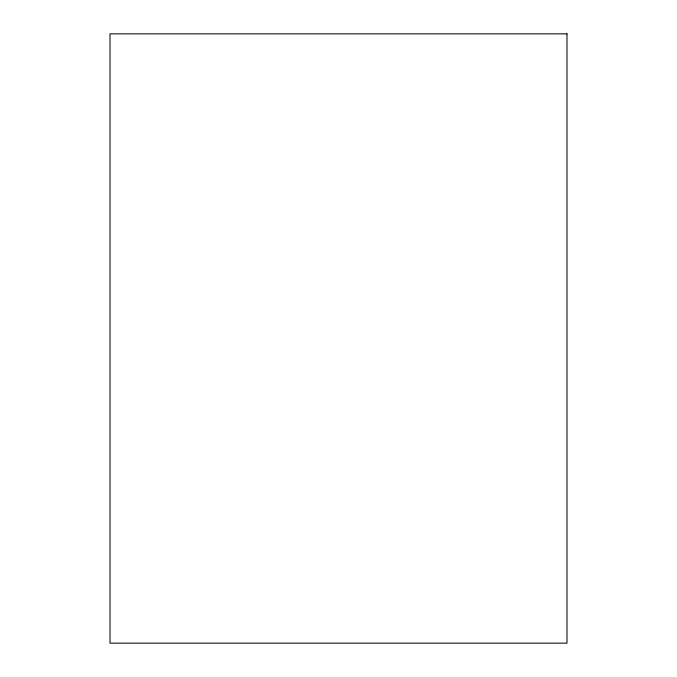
<?xml version="1.0" encoding="UTF-8"?>
<svg xmlns="http://www.w3.org/2000/svg" width="677" height="677" viewBox="0 0 677 677"><rect width="100%" height="100%" fill="white"/><g stroke="black" fill="none" stroke-linecap="round" stroke-linejoin="round"><path stroke-width="1.02" d="M566.987 33.85L110.012 33.85L110.012 643.15L566.987 643.15L566.987 33.85"/></g></svg>
